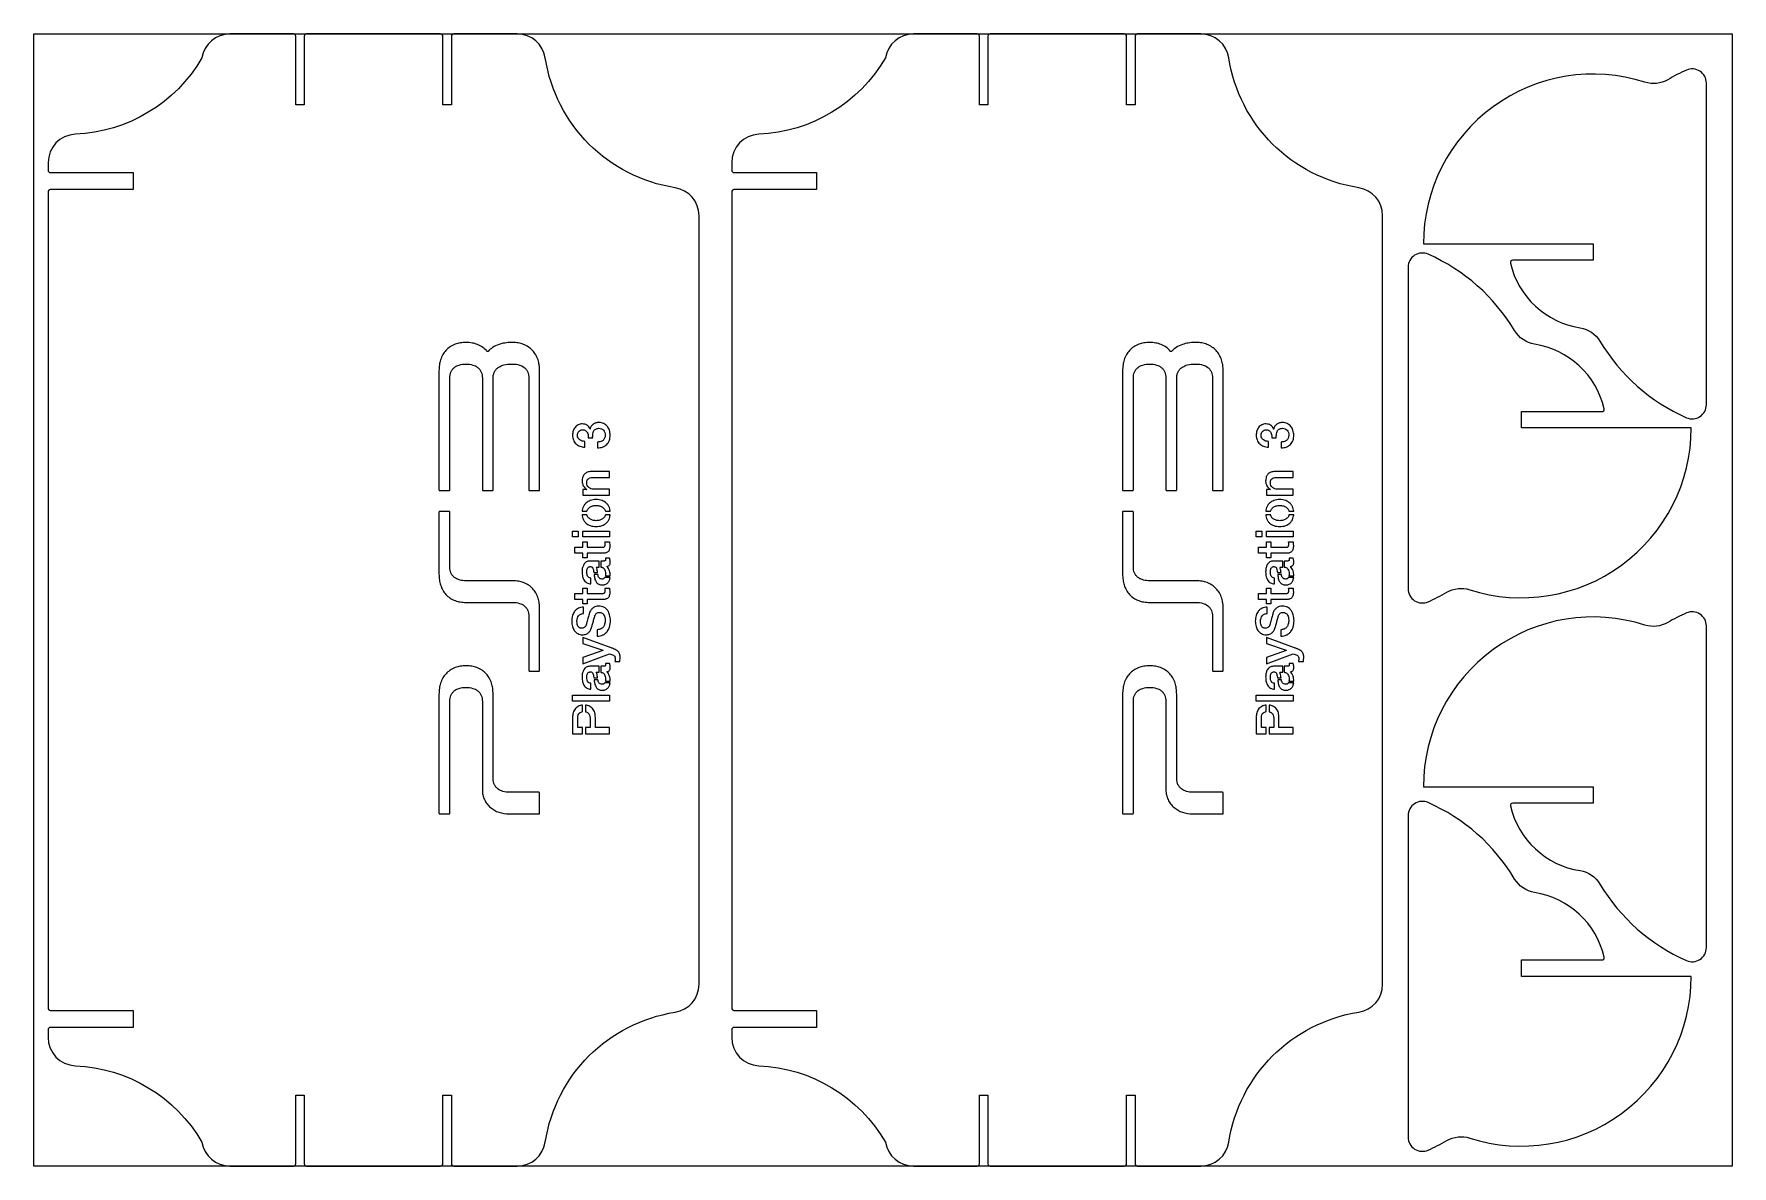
# Model space of a CAD drawing. Header units: inches. Extents: x 866 to 1466, y 95 to 495.
import ezdxf

# ---------------------------------------------------------------- set-up
doc = ezdxf.new("R2010")
doc.units = ezdxf.units.IN
doc.header["$MEASUREMENT"] = 0
doc.layers.add('2', color=3, linetype='Continuous')
doc.layers.add('3', color=30, linetype='Continuous')

msp = doc.modelspace()

# ---------------------------------------------------------------- linework, layer by layer
at = {"layer": '2'}
for points in [[(865.68, 495.26), (1465.68, 495.26), (1465.68, 95.26), (865.68, 95.26)], [(1026.13, 383.12), (1026.13, 383.12)], [(1267.67, 383.12), (1267.67, 383.12)], [(1056, 317.55), (1056, 319.64), (1057.97, 319.64), (1057.97, 317.55)], [(1059.6, 317.55), (1059.6, 319.64), (1069.03, 319.64), (1069.03, 317.55)], [(1297.54, 317.55), (1297.54, 319.64), (1299.51, 319.64), (1299.51, 317.55)], [(1301.14, 317.55), (1301.14, 319.64), (1310.58, 319.64), (1310.58, 317.55)], [(1008.79, 261.98), (1008.79, 261.98)], [(1056, 259.5), (1056, 261.59), (1069.03, 261.59), (1069.03, 259.5)], [(1250.33, 261.98), (1250.33, 261.98)], [(1297.54, 259.5), (1297.54, 261.59), (1310.58, 261.59), (1310.58, 259.5)]]:
    msp.add_lwpolyline(points, close=True, dxfattribs=at)
for points in [[(1025.74, 383.12, 0.06348), (1024.26, 384.51, 0.061192), (1022.41, 385.52, 0.050668), (1020.55, 386.06, 0.044664), (1018.36, 386.26, 0.041671), (1016.29, 386.08, 0.046881), (1014.51, 385.61, 0.056921), (1012.72, 384.7, 0.060089), (1011.26, 383.47, 0.058076), (1010.15, 381.96, 0.053187), (1009.34, 380.09, 0.041007), (1008.94, 378.32, 0.035211), (1008.79, 376.22), (1008.79, 334.18, 0.203265), (1008.86, 334, 0.194567), (1009.04, 333.93), (1012.34, 333.93, 0.414744), (1012.59, 334.18), (1012.59, 373.69, -0.04655), (1012.7, 374.84, -0.054355), (1012.99, 375.79, -0.064601), (1013.53, 376.71, -0.064243), (1014.29, 377.47, -0.094027), (1015.93, 378.29, -0.069576), (1018.36, 378.63, -0.06978), (1020.79, 378.29, -0.094493), (1022.42, 377.47, -0.064411), (1023.18, 376.71, -0.064575), (1023.72, 375.79, -0.053973), (1024, 374.84, -0.046124), (1024.11, 373.69), (1024.11, 373.64), (1024.12, 334.18, 0.201785), (1024.19, 334, 0.196043), (1024.37, 333.93), (1027.67, 333.93, 0.204567), (1027.83, 334, 0.19327), (1027.91, 334.18), (1027.91, 373.69, -0.052659), (1028.05, 374.93, -0.062378), (1028.41, 375.92, -0.070171), (1029.04, 376.82, -0.065259), (1029.96, 377.57, -0.081378), (1031.73, 378.31, -0.05849), (1034.37, 378.62), (1034.78, 378.63, -0.069369), (1037.22, 378.29, -0.093719), (1038.85, 377.47, -0.064204), (1039.62, 376.72, -0.064694), (1040.16, 375.8, -0.05458), (1040.45, 374.85, -0.046783), (1040.56, 373.69), (1040.56, 334.18, 0.193125), (1040.63, 334, 0.204713), (1040.8, 333.93), (1044.11, 333.93, 0.414744), (1044.35, 334.18), (1044.35, 376.22, 0.037053), (1044.2, 378.3, 0.042419), (1043.78, 380.07, 0.05264), (1042.95, 381.91, 0.056264), (1041.83, 383.42, 0.057341), (1040.37, 384.65, 0.054965), (1038.6, 385.57, 0.047936), (1036.8, 386.08, 0.044416), (1034.78, 386.26), (1034.37, 386.26, 0.039988), (1032, 386.07, 0.04408), (1029.91, 385.54, 0.057888), (1027.73, 384.48, 0.06713), (1026.13, 383.12)], [(1267.28, 383.12, 0.06348), (1265.8, 384.51, 0.061192), (1263.96, 385.52, 0.050668), (1262.09, 386.06, 0.044664), (1259.9, 386.26, 0.041671), (1257.84, 386.08, 0.046881), (1256.05, 385.61, 0.056921), (1254.26, 384.7, 0.060089), (1252.8, 383.47, 0.058076), (1251.7, 381.96, 0.053187), (1250.88, 380.09, 0.041007), (1250.48, 378.32, 0.035211), (1250.33, 376.22), (1250.33, 334.18, 0.203265), (1250.4, 334, 0.194567), (1250.59, 333.93), (1253.89, 333.93, 0.414744), (1254.13, 334.18), (1254.13, 373.69, -0.04655), (1254.24, 374.84, -0.054355), (1254.53, 375.79, -0.064601), (1255.07, 376.71, -0.064243), (1255.84, 377.47, -0.094027), (1257.47, 378.29, -0.069576), (1259.9, 378.63, -0.06978), (1262.33, 378.29, -0.094493), (1263.96, 377.47, -0.064411), (1264.72, 376.71, -0.064575), (1265.26, 375.79, -0.053973), (1265.54, 374.84, -0.046124), (1265.65, 373.69), (1265.65, 373.64), (1265.66, 334.18, 0.201785), (1265.73, 334, 0.196043), (1265.91, 333.93), (1269.21, 333.93, 0.204567), (1269.38, 334, 0.19327), (1269.45, 334.18), (1269.45, 373.69, -0.052659), (1269.59, 374.93, -0.062378), (1269.95, 375.92, -0.070171), (1270.58, 376.82, -0.065259), (1271.5, 377.57, -0.081378), (1273.27, 378.31, -0.05849), (1275.91, 378.62), (1276.32, 378.63, -0.069369), (1278.76, 378.29, -0.093719), (1280.4, 377.47, -0.064204), (1281.16, 376.72, -0.064694), (1281.71, 375.8, -0.05458), (1282, 374.85, -0.046783), (1282.1, 373.69), (1282.1, 334.18, 0.193125), (1282.18, 334, 0.204713), (1282.34, 333.93), (1285.65, 333.93, 0.414744), (1285.9, 334.18), (1285.9, 376.22, 0.037053), (1285.74, 378.3, 0.042419), (1285.32, 380.07, 0.05264), (1284.49, 381.91, 0.056264), (1283.37, 383.42, 0.057341), (1281.91, 384.65, 0.054965), (1280.15, 385.57, 0.047936), (1278.34, 386.08, 0.044416), (1276.32, 386.26), (1275.91, 386.26, 0.039988), (1273.54, 386.07, 0.04408), (1271.45, 385.54, 0.057888), (1269.27, 384.48, 0.06713), (1267.67, 383.12)]]:
    msp.add_lwpolyline(points, format="xyb", dxfattribs=at)
at = {"layer": '2', "flags": 128}
for points in [[(1060.34, 349.25), (1060.34, 351.31, -0.073324), (1059.33, 351.43, -0.086556), (1058.54, 351.81, -0.120647), (1057.94, 352.51, -0.11885), (1057.72, 353.42, -0.083259), (1057.85, 354.22, -0.096613), (1058.2, 354.82, -0.110507), (1058.78, 355.25, -0.103625), (1059.54, 355.4, -0.058628), (1060.06, 355.34, -0.068634), (1060.48, 355.18, -0.072662), (1060.85, 354.9, -0.065178), (1061.16, 354.48, -0.078294), (1061.45, 353.71, -0.056189), (1061.54, 352.58), (1063.09, 352.58, -0.043938), (1063.16, 354.03, -0.075613), (1063.4, 354.84, -0.075274), (1063.73, 355.35, -0.083866), (1064.16, 355.68, -0.069951), (1064.64, 355.86, -0.055125), (1065.27, 355.93, -0.100822), (1066.24, 355.74, -0.114437), (1066.95, 355.22, -0.098131), (1067.36, 354.49, -0.080632), (1067.53, 353.48, -0.100666), (1067.31, 352.4, -0.119894), (1066.75, 351.65, -0.102819), (1065.96, 351.23, -0.080919), (1064.82, 351.09), (1064.82, 349, 0.035656), (1065.78, 349.09, 0.04148), (1066.58, 349.29, 0.054313), (1067.43, 349.68, 0.059639), (1068.1, 350.2, 0.060985), (1068.63, 350.88, 0.056468), (1069.02, 351.72, 0.043227), (1069.21, 352.52, 0.036683), (1069.28, 353.48, 0.077667), (1069, 355.24, 0.089815), (1068.28, 356.6, 0.055745), (1067.68, 357.2, 0.058399), (1066.99, 357.63, 0.05767), (1066.23, 357.9, 0.05404), (1065.38, 357.99, 0.067767), (1064.23, 357.83, 0.079958), (1063.34, 357.42, 0.098962), (1062.59, 356.67, 0.097681), (1062.18, 355.68), (1062.15, 355.68, 0.078813), (1061.7, 356.47, 0.085362), (1061.08, 357.03, 0.075429), (1060.34, 357.35, 0.064103), (1059.4, 357.47, 0.054962), (1058.64, 357.39, 0.059486), (1057.98, 357.15, 0.059851), (1057.38, 356.77, 0.056109), (1056.86, 356.22, 0.086673), (1056.23, 355.01, 0.076237), (1056, 353.47, 0.044307), (1056.08, 352.58, 0.049224), (1056.29, 351.81, 0.055801), (1056.69, 351.06, 0.05644), (1057.24, 350.42, 0.096837), (1058.54, 349.61, 0.081014)], [(1301.88, 349.25), (1301.88, 351.31, -0.073324), (1300.87, 351.43, -0.086556), (1300.09, 351.81, -0.120647), (1299.48, 352.51, -0.11885), (1299.26, 353.42, -0.083259), (1299.39, 354.22, -0.096613), (1299.74, 354.82, -0.110507), (1300.32, 355.25, -0.103625), (1301.08, 355.4, -0.058628), (1301.6, 355.34, -0.068634), (1302.02, 355.18, -0.072662), (1302.39, 354.9, -0.065178), (1302.7, 354.48, -0.078294), (1302.99, 353.71, -0.056189), (1303.09, 352.58), (1304.64, 352.58, -0.043938), (1304.7, 354.03, -0.075613), (1304.94, 354.84, -0.075274), (1305.28, 355.35, -0.083866), (1305.7, 355.68, -0.069951), (1306.18, 355.86, -0.055125), (1306.82, 355.93, -0.100822), (1307.78, 355.74, -0.114437), (1308.49, 355.22, -0.098131), (1308.91, 354.49, -0.080632), (1309.07, 353.48, -0.100666), (1308.85, 352.4, -0.119894), (1308.29, 351.65, -0.102819), (1307.5, 351.23, -0.080919), (1306.36, 351.09), (1306.36, 349, 0.035656), (1307.32, 349.09, 0.04148), (1308.12, 349.29, 0.054313), (1308.97, 349.68, 0.059639), (1309.64, 350.2, 0.060985), (1310.17, 350.88, 0.056468), (1310.56, 351.72, 0.043227), (1310.75, 352.52, 0.036683), (1310.82, 353.48, 0.077667), (1310.54, 355.24, 0.089815), (1309.82, 356.6, 0.055745), (1309.22, 357.2, 0.058399), (1308.54, 357.63, 0.05767), (1307.78, 357.9, 0.05404), (1306.92, 357.99, 0.067767), (1305.77, 357.83, 0.079958), (1304.88, 357.42, 0.098962), (1304.13, 356.67, 0.097681), (1303.72, 355.68), (1303.7, 355.68, 0.078813), (1303.25, 356.47, 0.085362), (1302.62, 357.03, 0.075429), (1301.88, 357.35, 0.064103), (1300.94, 357.47, 0.054962), (1300.18, 357.39, 0.059486), (1299.52, 357.15, 0.059851), (1298.92, 356.77, 0.056109), (1298.4, 356.22, 0.086673), (1297.77, 355.01, 0.076237), (1297.54, 353.47, 0.044307), (1297.62, 352.58, 0.049224), (1297.84, 351.81, 0.055801), (1298.23, 351.06, 0.05644), (1298.78, 350.42, 0.096837), (1300.08, 349.61, 0.081014)], [(1059.52, 282.99, 0.089192), (1060.76, 283.21, 0.100848), (1061.71, 283.8, 0.079542), (1062.33, 284.62, 0.059633), (1062.83, 285.88, 0.002635), (1062.96, 286.38, 0.000891), (1063.34, 287.84, -0.008759), (1063.71, 289.18, -0.019178), (1063.91, 289.78, -0.065101), (1064.19, 290.28, -0.083636), (1064.52, 290.6, -0.083143), (1064.94, 290.79, -0.066586), (1065.5, 290.86, -0.132513), (1066.4, 290.62, -0.128863), (1067.08, 289.94, -0.077772), (1067.37, 289.2, -0.055237), (1067.5, 288.09, -0.066857), (1067.31, 286.68, -0.093038), (1066.86, 285.76, -0.066201), (1066.43, 285.32, -0.066645), (1065.9, 285, -0.054675), (1065.37, 284.84, -0.045932), (1064.7, 284.78), (1064.7, 282.5), (1064.7, 282.5, 0.045727), (1065.78, 282.62, 0.053337), (1066.67, 282.9, 0.063352), (1067.54, 283.41, 0.063107), (1068.25, 284.13, 0.093665), (1069.03, 285.68, 0.070504), (1069.36, 287.95, 0.064514), (1069.09, 290.01, 0.082671), (1068.42, 291.49, 0.061059), (1067.8, 292.22, 0.066156), (1067.07, 292.73, 0.063132), (1066.25, 293.02, 0.055758), (1065.27, 293.13, 0.081338), (1064.16, 292.95, 0.081709), (1063.17, 292.42, 0.080028), (1062.43, 291.64, 0.074252), (1061.92, 290.59, 0.002199), (1061.83, 290.26, 0.000474), (1061.43, 288.72, -0.000475), (1060.96, 286.94, -0.008377), (1060.94, 286.84, -0.048629), (1060.67, 286.16, -0.069436), (1060.37, 285.74, -0.106186), (1059.88, 285.4, -0.099099), (1059.25, 285.27, -0.063196), (1058.81, 285.33, -0.071731), (1058.46, 285.47, -0.06999), (1058.16, 285.72, -0.060833), (1057.9, 286.07, -0.072726), (1057.65, 286.74, -0.0548), (1057.54, 287.67, -0.065411), (1057.7, 288.88, -0.094964), (1058.07, 289.63, -0.065154), (1058.42, 290, -0.062873), (1058.87, 290.27, -0.048159), (1059.31, 290.42, -0.039746), (1059.87, 290.5), (1059.87, 292.77, 0.052885), (1058.91, 292.67, 0.058692), (1058.09, 292.39, 0.062244), (1057.34, 291.9, 0.059344), (1056.7, 291.23, 0.088633), (1055.97, 289.77, 0.071519), (1055.68, 287.77, 0.069096), (1055.94, 285.92, 0.082791), (1056.6, 284.52, 0.057843), (1057.19, 283.85, 0.062969), (1057.87, 283.38, 0.063056), (1058.63, 283.09, 0.057536)], [(1301.06, 282.99, 0.089192), (1302.3, 283.21, 0.100848), (1303.25, 283.8, 0.079542), (1303.87, 284.62, 0.059633), (1304.37, 285.88, 0.002635), (1304.5, 286.38, 0.000891), (1304.88, 287.84, -0.008759), (1305.25, 289.18, -0.019178), (1305.46, 289.78, -0.065101), (1305.74, 290.28, -0.083636), (1306.06, 290.6, -0.083143), (1306.48, 290.79, -0.066586), (1307.04, 290.86, -0.132513), (1307.94, 290.62, -0.128863), (1308.62, 289.94, -0.077772), (1308.92, 289.2, -0.055237), (1309.04, 288.09, -0.066857), (1308.85, 286.68, -0.093038), (1308.4, 285.76, -0.066201), (1307.97, 285.32, -0.066645), (1307.45, 285, -0.054675), (1306.91, 284.84, -0.045932), (1306.24, 284.78), (1306.24, 282.5), (1306.24, 282.5, 0.045727), (1307.32, 282.62, 0.053337), (1308.22, 282.9, 0.063352), (1309.08, 283.41, 0.063107), (1309.79, 284.13, 0.093665), (1310.58, 285.68, 0.070504), (1310.9, 287.95, 0.064514), (1310.63, 290.01, 0.082671), (1309.96, 291.49, 0.061059), (1309.34, 292.22, 0.066156), (1308.61, 292.73, 0.063132), (1307.79, 293.02, 0.055758), (1306.82, 293.13, 0.081338), (1305.71, 292.95, 0.081709), (1304.72, 292.42, 0.080028), (1303.97, 291.64, 0.074252), (1303.46, 290.59, 0.002199), (1303.37, 290.26, 0.000474), (1302.97, 288.72, -0.000475), (1302.51, 286.94, -0.008377), (1302.48, 286.84, -0.048629), (1302.21, 286.16, -0.069436), (1301.91, 285.74, -0.106186), (1301.42, 285.4, -0.099099), (1300.79, 285.27, -0.063196), (1300.36, 285.33, -0.071731), (1300, 285.47, -0.06999), (1299.7, 285.72, -0.060833), (1299.44, 286.07, -0.072726), (1299.19, 286.74, -0.0548), (1299.08, 287.67, -0.065411), (1299.24, 288.88, -0.094964), (1299.61, 289.63, -0.065154), (1299.96, 290, -0.062873), (1300.41, 290.27, -0.048159), (1300.85, 290.42, -0.039746), (1301.41, 290.5), (1301.41, 292.77, 0.052885), (1300.45, 292.67, 0.058692), (1299.63, 292.39, 0.062244), (1298.88, 291.9, 0.059344), (1298.24, 291.23, 0.088633), (1297.51, 289.77, 0.071519), (1297.23, 287.77, 0.069096), (1297.48, 285.92, 0.082791), (1298.15, 284.52, 0.057843), (1298.74, 283.85, 0.062969), (1299.41, 283.38, 0.063056), (1300.17, 283.09, 0.057536)]]:
    msp.add_lwpolyline(points, format="xyb", close=True, dxfattribs=at)
at = {"layer": '2'}
for points in [[(1069.03, 332.32), (1069.03, 334.4), (1063.47, 334.4, -0.084727), (1062.48, 334.57, -0.096459), (1061.73, 335.01, -0.109987), (1061.19, 335.74, -0.102826), (1061, 336.69, -0.037181), (1061.03, 337.14, -0.048081), (1061.11, 337.48, -0.070452), (1061.3, 337.84, -0.074634), (1061.57, 338.12, -0.097509), (1062.12, 338.39, -0.060041), (1063.09, 338.53), (1069.03, 338.53), (1069.03, 340.62), (1062.55, 340.62, 0.038375), (1061.84, 340.57, 0.045353), (1061.25, 340.42, 0.058994), (1060.64, 340.12, 0.063118), (1060.15, 339.71, 0.106992), (1059.58, 338.74, 0.080648), (1059.34, 337.27, 0.131656), (1059.79, 335.58, 0.129971), (1061.03, 334.33), (1061, 334.28), (1059.6, 334.28), (1059.6, 332.32)], [(1310.58, 332.32), (1310.58, 334.4), (1305.01, 334.4, -0.084727), (1304.03, 334.57, -0.096459), (1303.27, 335.01, -0.109987), (1302.73, 335.74, -0.102826), (1302.54, 336.69, -0.037181), (1302.57, 337.14, -0.048081), (1302.66, 337.48, -0.070452), (1302.85, 337.84, -0.074634), (1303.12, 338.12, -0.097509), (1303.66, 338.39, -0.060041), (1304.64, 338.53), (1310.58, 338.53), (1310.58, 340.62), (1304.1, 340.62, 0.038375), (1303.38, 340.57, 0.045353), (1302.8, 340.42, 0.058994), (1302.18, 340.12, 0.063118), (1301.7, 339.71, 0.106992), (1301.12, 338.74, 0.080648), (1300.88, 337.27, 0.131656), (1301.33, 335.58, 0.129971), (1302.58, 334.33), (1302.54, 334.28), (1301.14, 334.28), (1301.14, 332.32)], [(1060.73, 329.49, 0.058967), (1060.11, 328.77, 0.056984), (1059.66, 327.89, 0.047877), (1059.42, 327.01, 0.01664), (1059.37, 326.6), (1061.07, 326.6, -0.062233), (1061.26, 327.14, -0.063473), (1061.59, 327.61, -0.058622), (1062.05, 328.02, -0.083472), (1063.03, 328.48, -0.068933), (1064.32, 328.66, -0.068343), (1065.62, 328.48, -0.083187), (1066.6, 328.02, -0.058743), (1067.07, 327.61, -0.063705), (1067.39, 327.14, -0.062674), (1067.59, 326.6), (1069.27, 326.6, 0.016628), (1069.21, 327.01, 0.047815), (1068.98, 327.89, 0.057042), (1068.53, 328.77, 0.059092), (1067.91, 329.49, 0.103084), (1066.41, 330.39, 0.084274), (1064.32, 330.75, 0.084412), (1062.23, 330.39, 0.102958)], [(1302.27, 329.49, 0.058967), (1301.65, 328.77, 0.056984), (1301.2, 327.89, 0.047877), (1300.97, 327.01, 0.01664), (1300.91, 326.6), (1302.61, 326.6, -0.062233), (1302.8, 327.14, -0.063473), (1303.13, 327.61, -0.058622), (1303.59, 328.02, -0.083472), (1304.57, 328.48, -0.068933), (1305.86, 328.66, -0.068343), (1307.16, 328.48, -0.083187), (1308.14, 328.02, -0.058743), (1308.61, 327.61, -0.063705), (1308.93, 327.14, -0.062674), (1309.13, 326.6), (1310.81, 326.6, 0.016628), (1310.76, 327.01, 0.047815), (1310.52, 327.89, 0.057042), (1310.07, 328.77, 0.059092), (1309.45, 329.49, 0.103084), (1307.96, 330.39, 0.084274), (1305.86, 330.75, 0.084412), (1303.77, 330.39, 0.102958)], [(1008.79, 304.45, 0.035214), (1008.94, 302.35, 0.040995), (1009.34, 300.58, 0.05313), (1010.15, 298.7, 0.058018), (1011.26, 297.2, 0.060082), (1012.72, 295.96, 0.056951), (1014.51, 295.06, 0.046931), (1016.29, 294.58, 0.041723), (1018.36, 294.41), (1034.79, 294.41, -0.069153), (1037.23, 294.07, -0.094084), (1038.85, 293.26, -0.064641), (1039.62, 292.5, -0.064924), (1040.16, 291.58, -0.054255), (1040.45, 290.63, -0.046295), (1040.55, 289.48), (1040.55, 270.37, 0.195355), (1040.62, 270.19, 0.202474), (1040.79, 270.12), (1044.11, 270.12, 0.196685), (1044.28, 270.19, 0.201142), (1044.35, 270.37), (1044.35, 292, 0.035068), (1044.21, 294.11, 0.040834), (1043.81, 295.87, 0.053004), (1042.99, 297.75, 0.057959), (1041.89, 299.26, 0.060191), (1040.44, 300.49, 0.057109), (1038.65, 301.4, 0.047068), (1036.87, 301.88, 0.041813), (1034.8, 302.05), (1018.36, 302.05, -0.028973), (1017.2, 302.12, -0.033673), (1016.22, 302.3, -0.046332), (1015.14, 302.69, -0.053908), (1014.29, 303.2, -0.064899), (1013.52, 303.96, -0.065094), (1012.98, 304.88, -0.054128), (1012.69, 305.83, -0.046066), (1012.59, 306.99), (1012.59, 326.3, 0.185323), (1012.51, 326.5, 0.212573), (1012.34, 326.58), (1009.03, 326.58, 0.211296), (1008.86, 326.5, 0.186587), (1008.79, 326.3)], [(1061.58, 324.34, -0.063844), (1061.26, 324.82, -0.061861), (1061.07, 325.35, -0.000139), (1061.07, 325.35), (1059.37, 325.35, 0.016629), (1059.42, 324.95, 0.047779), (1059.66, 324.07, 0.056985), (1060.11, 323.19, 0.059031), (1060.73, 322.46, 0.103102), (1062.23, 321.56, 0.084439), (1064.32, 321.21, 0.084348), (1066.42, 321.56, 0.103272), (1067.91, 322.46, 0.059148), (1068.53, 323.19, 0.057034), (1068.98, 324.07, 0.047674), (1069.21, 324.95, 0.016582), (1069.27, 325.35), (1067.59, 325.35, -0.000357), (1067.59, 325.35, -0.06221), (1067.39, 324.82, -0.064079), (1067.07, 324.34, -0.059341), (1066.6, 323.93, -0.083721), (1065.63, 323.47, -0.068148), (1064.32, 323.29, -0.068774), (1063.02, 323.47, -0.084077), (1062.04, 323.93, -0.059226)], [(1250.33, 304.45, 0.035214), (1250.48, 302.35, 0.040995), (1250.88, 300.58, 0.05313), (1251.7, 298.7, 0.058018), (1252.8, 297.2, 0.060082), (1254.26, 295.96, 0.056951), (1256.05, 295.06, 0.046931), (1257.83, 294.58, 0.041723), (1259.9, 294.41), (1276.33, 294.41, -0.069153), (1278.77, 294.07, -0.094084), (1280.4, 293.26, -0.064641), (1281.16, 292.5, -0.064924), (1281.7, 291.58, -0.054255), (1281.99, 290.63, -0.046295), (1282.09, 289.48), (1282.09, 270.37, 0.195355), (1282.16, 270.19, 0.202474), (1282.33, 270.12), (1285.65, 270.12, 0.196685), (1285.82, 270.19, 0.201142), (1285.9, 270.37), (1285.9, 292, 0.035068), (1285.75, 294.11, 0.040834), (1285.35, 295.87, 0.053004), (1284.54, 297.75, 0.057959), (1283.43, 299.26, 0.060191), (1281.98, 300.49, 0.057109), (1280.19, 301.4, 0.047068), (1278.41, 301.88, 0.041813), (1276.34, 302.05), (1259.9, 302.05, -0.028973), (1258.75, 302.12, -0.033673), (1257.77, 302.3, -0.046332), (1256.68, 302.69, -0.053908), (1255.83, 303.2, -0.064899), (1255.06, 303.96, -0.065094), (1254.52, 304.88, -0.054128), (1254.24, 305.83, -0.046066), (1254.13, 306.99), (1254.13, 326.3, 0.185323), (1254.05, 326.5, 0.212573), (1253.89, 326.58), (1250.58, 326.58, 0.211296), (1250.41, 326.5, 0.186587), (1250.33, 326.3)], [(1303.12, 324.34, -0.063844), (1302.8, 324.82, -0.061861), (1302.61, 325.35, -0.000139), (1302.61, 325.35), (1300.91, 325.35, 0.016629), (1300.97, 324.95, 0.047779), (1301.2, 324.07, 0.056985), (1301.65, 323.19, 0.059031), (1302.27, 322.46, 0.103102), (1303.77, 321.56, 0.084439), (1305.86, 321.21, 0.084348), (1307.96, 321.56, 0.103272), (1309.45, 322.46, 0.059148), (1310.07, 323.19, 0.057034), (1310.52, 324.07, 0.047674), (1310.76, 324.95, 0.016582), (1310.81, 325.35), (1309.13, 325.35, -0.000357), (1309.13, 325.35, -0.06221), (1308.94, 324.82, -0.064079), (1308.61, 324.34, -0.059341), (1308.15, 323.93, -0.083721), (1307.17, 323.47, -0.068148), (1305.86, 323.29, -0.068774), (1304.56, 323.47, -0.084077), (1303.59, 323.93, -0.059226)], [(1066.19, 313.89, 0.036126), (1066.88, 313.94, 0.092), (1067.15, 314.03, 0.100871), (1067.32, 314.18, 0.088759), (1067.44, 314.4, 0.044998), (1067.48, 314.6, 0.030832), (1067.5, 314.89, 0.017599), (1067.48, 315.47, 0.033908), (1067.43, 315.76), (1069.03, 315.76, -0.008824), (1069.11, 314.84, -0.019473), (1069.13, 314.42, -0.02036), (1069.11, 313.82, -0.027471), (1069.05, 313.38, -0.05338), (1068.87, 312.8, -0.072592), (1068.64, 312.43, -0.086718), (1068.28, 312.12, -0.070625), (1067.75, 311.91, -0.033903), (1067.35, 311.83, -0.022015), (1066.72, 311.79), (1061.15, 311.79), (1061.15, 310.22), (1059.6, 310.22), (1059.6, 311.79), (1056.75, 311.79), (1056.75, 313.89), (1059.6, 313.89), (1059.6, 315.76), (1061.15, 315.76), (1061.15, 313.89)], [(1307.73, 313.89, 0.036126), (1308.43, 313.94, 0.092), (1308.69, 314.03, 0.100871), (1308.86, 314.18, 0.088759), (1308.98, 314.4, 0.044998), (1309.02, 314.6, 0.030832), (1309.04, 314.89, 0.017599), (1309.02, 315.47, 0.033908), (1308.98, 315.76), (1310.57, 315.76, -0.008824), (1310.66, 314.84, -0.019473), (1310.67, 314.42, -0.02036), (1310.65, 313.82, -0.027471), (1310.59, 313.38, -0.05338), (1310.41, 312.8, -0.072592), (1310.18, 312.43, -0.086718), (1309.83, 312.12, -0.070625), (1309.3, 311.91, -0.033903), (1308.89, 311.83, -0.022015), (1308.26, 311.79), (1302.69, 311.79), (1302.69, 310.22), (1301.14, 310.22), (1301.14, 311.79), (1298.3, 311.79), (1298.3, 313.89), (1301.14, 313.89), (1301.14, 315.76), (1302.69, 315.76), (1302.69, 313.89)], [(1059.51, 306.7, 0.057613), (1059.34, 305.23, 0.056612), (1059.53, 303.49, 0.079927), (1060, 302.35, 0.062753), (1060.48, 301.74, 0.067144), (1061.05, 301.31, 0.06038), (1061.69, 301.05, 0.051664), (1062.48, 300.92), (1062.48, 303.03, -0.118289), (1061.79, 303.24, -0.125877), (1061.31, 303.72, -0.07849), (1061.09, 304.27, -0.055947), (1061, 305.09, -0.044215), (1061.07, 305.88, -0.066732), (1061.23, 306.39, -0.063694), (1061.42, 306.69, -0.075713), (1061.65, 306.89, -0.077183), (1061.92, 307.01, -0.065767), (1062.28, 307.05, -0.101117), (1062.74, 306.96, -0.125182), (1063.04, 306.73, -0.075959), (1063.2, 306.45, -0.044176), (1063.35, 305.93, -0.022318), (1063.48, 305.07, 0.002436), (1063.49, 304.97), (1064.8, 304.97, 0.010349), (1064.71, 305.67, 0.038413), (1064.52, 306.48, 0.06808), (1064.32, 306.91), (1065.41, 306.91), (1065.41, 309.03), (1062.09, 309.03), (1062.09, 309.03, 0.063279), (1061.41, 308.94, 0.070516), (1060.83, 308.7, 0.067876), (1060.35, 308.32, 0.059504), (1059.93, 307.76, 0.074487)], [(1066.94, 309.03), (1065.94, 309.03), (1065.94, 306.91, -0.053055), (1066.29, 306.86, -0.068845), (1066.65, 306.7, -0.063103), (1066.95, 306.47, -0.055157), (1067.23, 306.13, -0.074679), (1067.54, 305.42, -0.067503), (1067.66, 304.57, -0.057287), (1067.57, 303.79), (1069.3, 303.79, 0.001668), (1069.3, 303.82, 0.039645), (1069.23, 304.71, 0.039886), (1069.02, 305.57, 0.050658), (1068.63, 306.45, 0.061106), (1068.15, 307.09, 0.091527), (1068.7, 307.31, 0.11329), (1069.05, 307.64, 0.085736), (1069.23, 308.05, 0.058219), (1069.3, 308.69, 0.028808), (1069.29, 308.93, 0.015866), (1069.22, 309.35, 0.011454), (1069.14, 309.75, 0.017169), (1069.08, 310), (1067.63, 310, -0.023078), (1067.65, 309.8, -0.021954), (1067.65, 309.43, -0.09866), (1067.62, 309.27, -0.17002), (1067.48, 309.11, -0.08812), (1067.28, 309.05, -0.033591)], [(1301.05, 306.7, 0.057613), (1300.88, 305.23, 0.056612), (1301.08, 303.49, 0.079927), (1301.54, 302.35, 0.062753), (1302.02, 301.74, 0.067144), (1302.6, 301.31, 0.06038), (1303.23, 301.05, 0.051664), (1304.03, 300.92), (1304.03, 303.03, -0.118289), (1303.33, 303.24, -0.125877), (1302.85, 303.72, -0.07849), (1302.63, 304.27, -0.055947), (1302.54, 305.09, -0.044215), (1302.61, 305.88, -0.066732), (1302.77, 306.39, -0.063694), (1302.96, 306.69, -0.075713), (1303.19, 306.89, -0.077183), (1303.47, 307.01, -0.065767), (1303.82, 307.05, -0.101117), (1304.28, 306.96, -0.125182), (1304.59, 306.73, -0.075959), (1304.74, 306.45, -0.044176), (1304.89, 305.93, -0.022318), (1305.02, 305.07, 0.002436), (1305.03, 304.97), (1306.34, 304.97, 0.010349), (1306.25, 305.67, 0.038413), (1306.06, 306.48, 0.06808), (1305.86, 306.91), (1306.95, 306.91), (1306.95, 309.03), (1303.64, 309.03), (1303.64, 309.03, 0.063279), (1302.95, 308.94, 0.070516), (1302.38, 308.7, 0.067876), (1301.89, 308.32, 0.059504), (1301.47, 307.76, 0.074487)], [(1308.48, 309.03), (1307.48, 309.03), (1307.48, 306.91, -0.053055), (1307.83, 306.86, -0.068845), (1308.19, 306.7, -0.063103), (1308.5, 306.47, -0.055157), (1308.77, 306.13, -0.074679), (1309.09, 305.42, -0.067503), (1309.2, 304.57, -0.057287), (1309.11, 303.79), (1310.84, 303.79, 0.001668), (1310.84, 303.82, 0.039645), (1310.77, 304.71, 0.039886), (1310.56, 305.57, 0.050658), (1310.17, 306.45, 0.061106), (1309.69, 307.09, 0.091527), (1310.25, 307.31, 0.11329), (1310.59, 307.64, 0.085736), (1310.77, 308.05, 0.058219), (1310.84, 308.69, 0.028808), (1310.83, 308.93, 0.015866), (1310.77, 309.35, 0.011454), (1310.69, 309.75, 0.017169), (1310.62, 310), (1309.17, 310, -0.023078), (1309.19, 309.8, -0.021954), (1309.19, 309.43, -0.09866), (1309.16, 309.27, -0.17002), (1309.02, 309.11, -0.08812), (1308.82, 309.05, -0.033591)], [(1065.77, 302.8, -0.125372), (1065.32, 303.16, -0.079419), (1065.08, 303.59, -0.039867), (1064.92, 304.22), (1063.6, 304.22, 0.012069), (1063.71, 303.42, 0.018337), (1063.81, 302.91, 0.035316), (1064.04, 302.2, 0.046824), (1064.3, 301.69, 0.069597), (1064.73, 301.18, 0.073976), (1065.26, 300.83, 0.06003), (1065.82, 300.65, 0.048238), (1066.55, 300.58, 0.05218), (1067.17, 300.65, 0.057886), (1067.7, 300.83, 0.061444), (1068.2, 301.14, 0.058705), (1068.62, 301.57, 0.089235), (1069.11, 302.53, 0.038538), (1069.26, 303.2), (1067.33, 303.2, -0.026301), (1067.23, 303.05, -0.065805), (1067.04, 302.85, -0.084413), (1066.77, 302.71, -0.080746), (1066.45, 302.66, -0.104376)], [(1307.31, 302.8, -0.125372), (1306.86, 303.16, -0.079419), (1306.62, 303.59, -0.039867), (1306.46, 304.22), (1305.14, 304.22, 0.012069), (1305.25, 303.42, 0.018337), (1305.35, 302.91, 0.035316), (1305.58, 302.2, 0.046824), (1305.84, 301.69, 0.069597), (1306.27, 301.18, 0.073976), (1306.81, 300.83, 0.06003), (1307.36, 300.65, 0.048238), (1308.09, 300.58, 0.05218), (1308.71, 300.65, 0.057886), (1309.25, 300.83, 0.061444), (1309.74, 301.14, 0.058705), (1310.16, 301.57, 0.089235), (1310.65, 302.53, 0.038538), (1310.8, 303.2), (1308.87, 303.2, -0.026301), (1308.77, 303.05, -0.065805), (1308.58, 302.85, -0.084413), (1308.31, 302.71, -0.080746), (1307.99, 302.66, -0.104376)], [(1066.19, 297.55, 0.036921), (1066.88, 297.6, 0.09091), (1067.14, 297.69, 0.099216), (1067.32, 297.84, 0.088688), (1067.43, 298.06, 0.046098), (1067.48, 298.25, 0.031729), (1067.5, 298.54, 0.017541), (1067.48, 299.13, 0.035344), (1067.43, 299.42), (1069.03, 299.42, -0.007883), (1069.12, 298.47, -0.019595), (1069.13, 298.08, -0.020481), (1069.11, 297.48, -0.027571), (1069.05, 297.04, -0.053193), (1068.87, 296.47, -0.072052), (1068.64, 296.09, -0.086123), (1068.28, 295.79, -0.070574), (1067.76, 295.57, -0.034438), (1067.35, 295.49, -0.022584), (1066.72, 295.45), (1061.15, 295.45), (1061.15, 293.89), (1059.6, 293.89), (1059.6, 293.89), (1059.6, 295.45), (1056.75, 295.45), (1056.75, 297.55), (1059.6, 297.55), (1059.6, 299.42), (1061.15, 299.42), (1061.15, 297.55)], [(1307.73, 297.55, 0.036921), (1308.42, 297.6, 0.09091), (1308.68, 297.69, 0.099216), (1308.86, 297.84, 0.088688), (1308.98, 298.06, 0.046098), (1309.02, 298.25, 0.031729), (1309.04, 298.54, 0.017541), (1309.02, 299.13, 0.035344), (1308.98, 299.42), (1310.57, 299.42, -0.007883), (1310.66, 298.47, -0.019595), (1310.67, 298.08, -0.020481), (1310.65, 297.48, -0.027571), (1310.59, 297.04, -0.053193), (1310.41, 296.47, -0.072052), (1310.18, 296.09, -0.086123), (1309.82, 295.79, -0.070574), (1309.3, 295.57, -0.034438), (1308.89, 295.49, -0.022584), (1308.26, 295.45), (1302.69, 295.45), (1302.69, 293.89), (1301.14, 293.89), (1301.14, 293.89), (1301.14, 295.45), (1298.3, 295.45), (1298.3, 297.55), (1301.14, 297.55), (1301.14, 299.42), (1302.69, 299.42), (1302.69, 297.55)], [(1069.03, 276.29), (1069.76, 276.05, -0.038046), (1070.43, 275.78, -0.077259), (1070.72, 275.57, -0.116573), (1070.97, 275.19, -0.084645), (1071.07, 274.57, -0.03808), (1071.04, 274.22, -0.021313), (1070.92, 273.59), (1072.7, 273.59, 0.010978), (1072.77, 274.45, 0.016395), (1072.79, 275.03, 0.043217), (1072.73, 275.73, 0.053462), (1072.57, 276.27, 0.064893), (1072.28, 276.8, 0.060407), (1071.82, 277.27, 0.038023), (1071.4, 277.56, 0.026376), (1070.74, 277.9, 0.008658), (1070.52, 278, 0.002033), (1069.58, 278.38), (1059.6, 282.06), (1059.6, 279.87), (1066.65, 277.49), (1066.65, 277.45), (1059.6, 274.98), (1059.6, 272.72)], [(1310.57, 276.29), (1311.3, 276.05, -0.038046), (1311.97, 275.78, -0.077259), (1312.26, 275.57, -0.116573), (1312.51, 275.19, -0.084645), (1312.61, 274.57, -0.03808), (1312.59, 274.22, -0.021313), (1312.46, 273.59), (1314.24, 273.59, 0.010978), (1314.31, 274.45, 0.016395), (1314.33, 275.03, 0.043217), (1314.27, 275.73, 0.053462), (1314.12, 276.27, 0.064893), (1313.82, 276.8, 0.060407), (1313.37, 277.27, 0.038023), (1312.94, 277.56, 0.026376), (1312.28, 277.9, 0.008658), (1312.06, 278, 0.002033), (1311.12, 278.38), (1301.14, 282.06), (1301.14, 279.87), (1308.19, 277.49), (1308.19, 277.45), (1301.14, 274.98), (1301.14, 272.72)], [(1008.79, 219.93, 0.189905), (1008.86, 219.74, 0.207951), (1009.03, 219.66), (1012.34, 219.66, 0.206561), (1012.52, 219.74, 0.191286), (1012.59, 219.93), (1012.59, 259.45, -0.046416), (1012.7, 260.6, -0.054379), (1012.99, 261.55, -0.064947), (1013.53, 262.47, -0.064611), (1014.29, 263.23, -0.093937), (1015.92, 264.04, -0.069061), (1018.36, 264.38, -0.06943), (1020.79, 264.04, -0.094298), (1022.42, 263.22, -0.064564), (1023.18, 262.47, -0.064778), (1023.72, 261.55, -0.054102), (1024, 260.6, -0.046181), (1024.11, 259.45), (1024.11, 228.18, 0.053819), (1024.3, 226.39, 0.055375), (1024.86, 224.74, 0.05483), (1025.77, 223.24, 0.053158), (1027.01, 221.94, 0.092836), (1029.92, 220.28, 0.083352), (1033.6, 219.66), (1044.1, 219.66, 0.202211), (1044.28, 219.74, 0.195618), (1044.35, 219.93), (1044.35, 227.05, 0.199716), (1044.28, 227.23, 0.198109), (1044.1, 227.31), (1033.6, 227.31, -0.071907), (1031.36, 227.63, -0.087432), (1029.7, 228.46, -0.056697), (1028.92, 229.18, -0.059969), (1028.37, 230.01, -0.060292), (1028.03, 230.96, -0.057015), (1027.91, 232.01), (1027.91, 261.98, 0.035038), (1027.76, 264.08, 0.040835), (1027.36, 265.84, 0.053094), (1026.55, 267.72, 0.058085), (1025.45, 269.22, 0.060281), (1023.99, 270.45, 0.057129), (1022.2, 271.36, 0.046944), (1020.43, 271.83, 0.041639), (1018.36, 272, 0.04168), (1016.3, 271.83, 0.046843), (1014.51, 271.36, 0.056794), (1012.72, 270.45, 0.059952), (1011.27, 269.22, 0.058039), (1010.16, 267.72, 0.053227), (1009.34, 265.85, 0.041145), (1008.94, 264.08, 0.035365), (1008.79, 261.98)], [(1059.51, 269.51, 0.057613), (1059.34, 268.03, 0.056612), (1059.53, 266.3, 0.079927), (1060, 265.16, 0.062753), (1060.48, 264.55, 0.067144), (1061.05, 264.12, 0.06038), (1061.69, 263.86, 0.051664), (1062.48, 263.73), (1062.48, 265.83, -0.118289), (1061.79, 266.05, -0.125877), (1061.31, 266.53, -0.07849), (1061.09, 267.08, -0.055947), (1061, 267.9, -0.044215), (1061.07, 268.69, -0.066732), (1061.23, 269.19, -0.063694), (1061.42, 269.5, -0.075713), (1061.65, 269.69, -0.077183), (1061.92, 269.82, -0.065767), (1062.28, 269.86, -0.101117), (1062.74, 269.77, -0.125182), (1063.04, 269.54, -0.075959), (1063.2, 269.26, -0.044176), (1063.35, 268.74, -0.022318), (1063.48, 267.88, 0.002436), (1063.49, 267.78), (1064.8, 267.78, 0.010349), (1064.71, 268.48, 0.038413), (1064.52, 269.29, 0.06808), (1064.32, 269.72), (1065.41, 269.72), (1065.41, 271.84), (1062.09, 271.84), (1062.09, 271.84, 0.063279), (1061.41, 271.75, 0.070516), (1060.83, 271.51, 0.067876), (1060.35, 271.13, 0.059504), (1059.93, 270.57, 0.074487)], [(1066.94, 271.84), (1065.94, 271.84), (1065.94, 269.72, -0.053055), (1066.29, 269.67, -0.068845), (1066.65, 269.51, -0.063103), (1066.95, 269.28, -0.055157), (1067.23, 268.94, -0.074679), (1067.54, 268.23, -0.067503), (1067.66, 267.38, -0.057287), (1067.57, 266.6), (1069.3, 266.6, 0.001668), (1069.3, 266.63, 0.039645), (1069.23, 267.51, 0.039886), (1069.02, 268.37, 0.050658), (1068.63, 269.26, 0.061106), (1068.15, 269.9, 0.091527), (1068.7, 270.12, 0.11329), (1069.05, 270.45, 0.085736), (1069.23, 270.86, 0.058219), (1069.3, 271.5, 0.028808), (1069.29, 271.74, 0.015866), (1069.22, 272.16, 0.011454), (1069.14, 272.55, 0.017169), (1069.08, 272.81), (1067.63, 272.81, -0.023078), (1067.65, 272.61, -0.021954), (1067.65, 272.24, -0.09866), (1067.62, 272.08, -0.17002), (1067.48, 271.92, -0.08812), (1067.28, 271.86, -0.033591)], [(1250.33, 219.93, 0.189905), (1250.4, 219.74, 0.207951), (1250.58, 219.66), (1253.89, 219.66, 0.206561), (1254.06, 219.74, 0.191286), (1254.13, 219.93), (1254.13, 259.45, -0.046416), (1254.24, 260.6, -0.054379), (1254.53, 261.55, -0.064947), (1255.07, 262.47, -0.064611), (1255.84, 263.23, -0.093937), (1257.46, 264.04, -0.069061), (1259.9, 264.38, -0.06943), (1262.34, 264.04, -0.094298), (1263.96, 263.22, -0.064564), (1264.72, 262.47, -0.064778), (1265.26, 261.55, -0.054102), (1265.54, 260.6, -0.046181), (1265.65, 259.45), (1265.65, 228.18, 0.053819), (1265.84, 226.39, 0.055375), (1266.4, 224.74, 0.05483), (1267.31, 223.24, 0.053158), (1268.55, 221.94, 0.092836), (1271.47, 220.28, 0.083352), (1275.14, 219.66), (1285.64, 219.66, 0.202211), (1285.82, 219.74, 0.195618), (1285.9, 219.93), (1285.9, 227.05, 0.199716), (1285.82, 227.23, 0.198109), (1285.64, 227.31), (1275.14, 227.31, -0.071907), (1272.91, 227.63, -0.087432), (1271.24, 228.46, -0.056697), (1270.47, 229.18, -0.059969), (1269.91, 230.01, -0.060292), (1269.57, 230.96, -0.057015), (1269.45, 232.01), (1269.45, 261.98, 0.035038), (1269.3, 264.08, 0.040835), (1268.9, 265.84, 0.053094), (1268.09, 267.72, 0.058085), (1266.99, 269.22, 0.060281), (1265.54, 270.45, 0.057129), (1263.75, 271.36, 0.046944), (1261.97, 271.83, 0.041639), (1259.9, 272, 0.04168), (1257.84, 271.83, 0.046843), (1256.06, 271.36, 0.056794), (1254.26, 270.45, 0.059952), (1252.81, 269.22, 0.058039), (1251.7, 267.72, 0.053227), (1250.88, 265.85, 0.041145), (1250.48, 264.08, 0.035365), (1250.33, 261.98)], [(1301.05, 269.51, 0.057613), (1300.88, 268.03, 0.056612), (1301.08, 266.3, 0.079927), (1301.54, 265.16, 0.062753), (1302.02, 264.55, 0.067144), (1302.6, 264.12, 0.06038), (1303.23, 263.86, 0.051664), (1304.03, 263.73), (1304.03, 265.83, -0.118289), (1303.33, 266.05, -0.125877), (1302.85, 266.53, -0.07849), (1302.63, 267.08, -0.055947), (1302.54, 267.9, -0.044215), (1302.61, 268.69, -0.066732), (1302.77, 269.19, -0.063694), (1302.96, 269.5, -0.075713), (1303.19, 269.69, -0.077183), (1303.47, 269.82, -0.065767), (1303.82, 269.86, -0.101117), (1304.28, 269.77, -0.125182), (1304.59, 269.54, -0.075959), (1304.74, 269.26, -0.044176), (1304.89, 268.74, -0.022318), (1305.02, 267.88, 0.002436), (1305.03, 267.78), (1306.34, 267.78, 0.010349), (1306.25, 268.48, 0.038413), (1306.06, 269.29, 0.06808), (1305.86, 269.72), (1306.95, 269.72), (1306.95, 271.84), (1303.64, 271.84), (1303.64, 271.84, 0.063279), (1302.95, 271.75, 0.070516), (1302.38, 271.51, 0.067876), (1301.89, 271.13, 0.059504), (1301.47, 270.57, 0.074487)], [(1308.48, 271.84), (1307.48, 271.84), (1307.48, 269.72, -0.053055), (1307.83, 269.67, -0.068845), (1308.19, 269.51, -0.063103), (1308.5, 269.28, -0.055157), (1308.77, 268.94, -0.074679), (1309.09, 268.23, -0.067503), (1309.2, 267.38, -0.057287), (1309.11, 266.6), (1310.84, 266.6, 0.001668), (1310.84, 266.63, 0.039645), (1310.77, 267.51, 0.039886), (1310.56, 268.37, 0.050658), (1310.17, 269.26, 0.061106), (1309.69, 269.9, 0.091527), (1310.25, 270.12, 0.11329), (1310.59, 270.45, 0.085736), (1310.77, 270.86, 0.058219), (1310.84, 271.5, 0.028808), (1310.83, 271.74, 0.015866), (1310.77, 272.16, 0.011454), (1310.69, 272.55, 0.017169), (1310.62, 272.81), (1309.17, 272.81, -0.023078), (1309.19, 272.61, -0.021954), (1309.19, 272.24, -0.09866), (1309.16, 272.08, -0.17002), (1309.02, 271.92, -0.08812), (1308.82, 271.86, -0.033591)], [(1065.77, 265.61, -0.125372), (1065.32, 265.97, -0.079419), (1065.08, 266.4, -0.039867), (1064.92, 267.03), (1063.6, 267.03, 0.012069), (1063.71, 266.23, 0.018337), (1063.81, 265.72, 0.035316), (1064.04, 265.01, 0.046824), (1064.3, 264.5, 0.069597), (1064.73, 263.99, 0.073976), (1065.26, 263.64, 0.06003), (1065.82, 263.46, 0.048238), (1066.55, 263.39, 0.05218), (1067.17, 263.46, 0.057886), (1067.7, 263.64, 0.061444), (1068.2, 263.95, 0.058705), (1068.62, 264.38, 0.089235), (1069.11, 265.34, 0.038538), (1069.26, 266.01), (1067.33, 266.01, -0.026301), (1067.23, 265.86, -0.065805), (1067.04, 265.66, -0.084413), (1066.77, 265.52, -0.080746), (1066.45, 265.47, -0.104376)], [(1307.31, 265.61, -0.125372), (1306.86, 265.97, -0.079419), (1306.62, 266.4, -0.039867), (1306.46, 267.03), (1305.14, 267.03, 0.012069), (1305.25, 266.23, 0.018337), (1305.35, 265.72, 0.035316), (1305.58, 265.01, 0.046824), (1305.84, 264.5, 0.069597), (1306.27, 263.99, 0.073976), (1306.81, 263.64, 0.06003), (1307.36, 263.46, 0.048238), (1308.09, 263.39, 0.05218), (1308.71, 263.46, 0.057886), (1309.25, 263.64, 0.061444), (1309.74, 263.95, 0.058705), (1310.16, 264.38, 0.089235), (1310.65, 265.34, 0.038538), (1310.8, 266.01), (1308.87, 266.01, -0.026301), (1308.77, 265.86, -0.065805), (1308.58, 265.66, -0.084413), (1308.31, 265.52, -0.080746), (1307.99, 265.47, -0.104376)], [(1056.97, 256.9, 0.059335), (1056.53, 256.24, 0.051736), (1056.2, 255.39, 0.036274), (1056.05, 254.63, 0.030007), (1056, 253.7), (1056, 247.94), (1059.47, 247.94), (1059.47, 250.24), (1057.85, 250.24), (1057.85, 253.61, -0.076164), (1058.01, 254.66, -0.113316), (1058.37, 255.28, -0.120531), (1058.99, 255.68, -0.04167), (1059.49, 255.81), (1059.49, 257.03), (1059.49, 258.11, 0.016962), (1059.13, 258.06, 0.047917), (1058.36, 257.86, 0.060815), (1057.58, 257.45, 0.064648)], [(1062.47, 257.45, 0.060886), (1061.7, 257.85, 0.048102), (1060.93, 258.06, 0.016979), (1060.57, 258.11), (1060.57, 257.03), (1060.57, 255.79, -0.040091), (1060.97, 255.67, -0.11593), (1061.62, 255.21, -0.100407), (1062.02, 254.52, -0.082385), (1062.18, 253.57), (1062.18, 250.24), (1060.56, 250.24), (1060.56, 247.94), (1069.03, 247.94), (1069.03, 250.23), (1064.04, 250.23), (1064.04, 253.7, 0.030098), (1063.99, 254.63, 0.036384), (1063.85, 255.39, 0.051858), (1063.52, 256.24, 0.05945), (1063.08, 256.89, 0.064715)], [(1298.51, 256.9, 0.059335), (1298.07, 256.24, 0.051736), (1297.74, 255.39, 0.036274), (1297.6, 254.63, 0.030007), (1297.54, 253.7), (1297.54, 247.94), (1301.02, 247.94), (1301.02, 250.24), (1299.39, 250.24), (1299.39, 253.61, -0.076164), (1299.55, 254.66, -0.113316), (1299.91, 255.28, -0.120531), (1300.53, 255.68, -0.04167), (1301.03, 255.81), (1301.03, 257.03), (1301.03, 258.11, 0.016962), (1300.67, 258.06, 0.047917), (1299.9, 257.86, 0.060815), (1299.13, 257.45, 0.064648)], [(1304.02, 257.45, 0.060886), (1303.24, 257.85, 0.048102), (1302.47, 258.06, 0.016979), (1302.12, 258.11), (1302.12, 257.03), (1302.12, 255.79, -0.040091), (1302.51, 255.67, -0.11593), (1303.16, 255.21, -0.100407), (1303.56, 254.52, -0.082385), (1303.72, 253.57), (1303.72, 250.24), (1302.1, 250.24), (1302.1, 247.94), (1310.58, 247.94), (1310.58, 250.23), (1305.58, 250.23), (1305.58, 253.7, 0.030098), (1305.53, 254.63, 0.036384), (1305.39, 255.39, 0.051858), (1305.07, 256.24, 0.05945), (1304.63, 256.89, 0.064715)]]:
    msp.add_lwpolyline(points, format="xyb", close=True, dxfattribs=at)
for points in [[(1026.13, 383.12), (1026.02, 383.03), (1025.84, 383.03), (1025.74, 383.12)], [(1267.67, 383.12), (1267.56, 383.03), (1267.38, 383.03), (1267.28, 383.12)]]:
    msp.add_open_spline(points, degree=3, dxfattribs=at)
at = {"layer": '3'}
for points in [[(961.98, 495.26, 0.414214), (961.18, 494.46), (961.18, 470.26), (958.18, 470.26), (958.18, 494.46, 0.414214), (957.38, 495.26), (934.9, 495.26, 0.369664), (925.02, 486.8, -0.255506), (880.26, 459.82, 0.40194), (870.68, 449.83), (870.68, 447.06, 0.414214), (871.48, 446.26), (900.68, 446.26), (900.68, 440.26), (871.48, 440.26, 0.414214), (870.68, 439.46), (870.68, 151.06, 0.414214), (871.48, 150.26), (900.68, 150.26), (900.68, 144.26), (871.48, 144.26, 0.414214), (870.68, 143.46), (870.68, 140.7, 0.40194), (880.26, 130.7, -0.255506), (925.02, 103.73, 0.369664), (934.9, 95.26), (957.38, 95.26, 0.414214), (958.18, 96.06), (958.18, 120.26), (961.18, 120.26), (961.18, 96.06, 0.414214), (961.98, 95.26), (1009.38, 95.26, 0.414214), (1010.18, 96.06), (1010.18, 120.26), (1013.18, 120.26), (1013.18, 96.06, 0.414214), (1013.98, 95.26), (1036.45, 95.26, 0.369664), (1046.33, 103.73, -0.326369), (1092.21, 149.61, 0.369664), (1100.68, 159.49), (1100.68, 431.04, 0.369664), (1092.21, 440.92, -0.326369), (1046.33, 486.8, 0.369664), (1036.45, 495.26), (1013.98, 495.26, 0.414214), (1013.18, 494.46), (1013.18, 470.26), (1010.18, 470.26), (1010.18, 494.46, 0.414214), (1009.38, 495.26)], [(1203.52, 495.26, 0.414214), (1202.72, 494.46), (1202.72, 470.26), (1199.72, 470.26), (1199.72, 494.46, 0.414214), (1198.92, 495.26), (1176.44, 495.26, 0.369664), (1166.56, 486.8, -0.255506), (1121.8, 459.82, 0.40194), (1112.22, 449.83), (1112.22, 447.06, 0.414214), (1113.02, 446.26), (1142.22, 446.26), (1142.22, 440.26), (1113.02, 440.26, 0.414214), (1112.22, 439.46), (1112.22, 151.06, 0.414214), (1113.02, 150.26), (1142.22, 150.26), (1142.22, 144.26), (1113.02, 144.26, 0.414214), (1112.22, 143.46), (1112.22, 140.7, 0.40194), (1121.8, 130.7, -0.255506), (1166.56, 103.73, 0.369664), (1176.44, 95.26), (1198.92, 95.26, 0.414214), (1199.72, 96.06), (1199.72, 120.26), (1202.72, 120.26), (1202.72, 96.06, 0.414214), (1203.52, 95.26), (1250.92, 95.26, 0.414214), (1251.72, 96.06), (1251.72, 120.26), (1254.72, 120.26), (1254.72, 96.06, 0.414214), (1255.52, 95.26), (1277.99, 95.26, 0.369664), (1287.87, 103.73, -0.326369), (1333.76, 149.61, 0.369664), (1342.22, 159.49), (1342.22, 431.04, 0.369664), (1333.76, 440.92, -0.326369), (1287.87, 486.8, 0.369664), (1277.99, 495.26), (1255.52, 495.26, 0.414214), (1254.72, 494.46), (1254.72, 470.26), (1251.72, 470.26), (1251.72, 494.46, 0.414214), (1250.92, 495.26)], [(1419.02, 386.69, 0.155746), (1449.6, 359.68, 0.541525), (1456.61, 364.26), (1456.61, 477.91, 0.541525), (1449.6, 482.49, 0.027815), (1442.95, 479.11, -0.211881), (1434.88, 478.23, 0.508054), (1356.61, 421.09), (1416.61, 421.09), (1416.61, 415.29), (1388.17, 415.29, 0.482683), (1387.39, 414.3, 0.305962), (1411.98, 391.45, -0.222922)], [(1388.85, 390.43, 0.155746), (1358.27, 417.44, 0.541525), (1351.25, 412.87), (1351.25, 299.21, 0.541525), (1358.27, 294.64, 0.027815), (1364.91, 298.01, -0.211881), (1372.98, 298.89, 0.508054), (1451.25, 356.04), (1391.25, 356.04), (1391.25, 361.84), (1419.7, 361.84, 0.482683), (1420.48, 362.82, 0.305962), (1395.89, 385.68, -0.222922)], [(1419.02, 194.89, 0.155746), (1449.6, 167.88, 0.541525), (1456.61, 172.45), (1456.61, 286.11, 0.541525), (1449.6, 290.68, 0.027815), (1442.95, 287.3, -0.211881), (1434.88, 286.43, 0.508054), (1356.61, 229.28), (1416.61, 229.28), (1416.61, 223.48), (1388.17, 223.48, 0.482683), (1387.39, 222.5, 0.305962), (1411.98, 199.64, -0.222922)], [(1388.85, 196.68, 0.155746), (1358.27, 223.69, 0.541525), (1351.25, 219.11), (1351.25, 105.46, 0.541525), (1358.27, 100.89, 0.027815), (1364.91, 104.26, -0.211881), (1372.98, 105.14, 0.508054), (1451.25, 162.29), (1391.25, 162.29), (1391.25, 168.09), (1419.7, 168.09, 0.482683), (1420.48, 169.07, 0.305962), (1395.89, 191.93, -0.222922)]]:
    msp.add_lwpolyline(points, format="xyb", close=True, dxfattribs=at)

doc.saveas('drawing.dxf')
